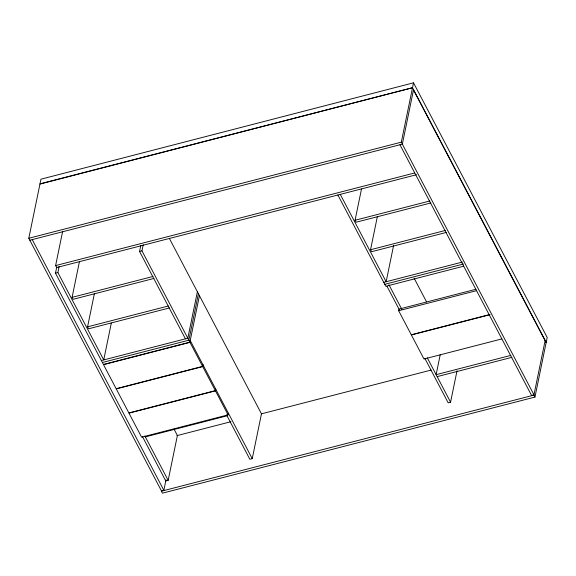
<?xml version="1.0" encoding="UTF-8"?>
<svg xmlns="http://www.w3.org/2000/svg" width="576" height="576" viewBox="0 0 576 576"><rect width="100%" height="100%" fill="white"/><g stroke="black" fill="none" stroke-linecap="round" stroke-linejoin="round"><path stroke-width="0.86" d="M166.003 479.83L163.85 490.313L161.453 490.932L28.8 238.262L40.003 183.816L412.517 87.732L413.51 82.829L40.946 179.194L39.946 184.09L412.517 87.732L546.199 342.367M416.52 174.715L56.642 267.545L55.606 265.579L62.582 231.696M199.44 295.69L189.886 342.151L103.406 364.457L55.483 273.168L56.743 267.034M111.312 323.093L103.738 359.906L57.881 272.556L59.141 266.414M153.936 278.46L73.116 299.311L72.086 297.346L79.502 261.31M169.416 307.944L88.596 328.795L87.566 326.83L94.435 293.429M185.429 338.839L139.565 251.482L140.825 245.347M189.886 342.151L141.962 250.862L143.222 244.728M197.381 291.758L187.819 338.22L101.347 360.526M198.41 293.724L188.849 340.186L102.377 362.491M190.001 342.367L103.522 364.673L116.136 388.699L202.608 366.386L190.001 342.367L190.332 340.733M142.459 436.565L165.773 480.967L168.163 480.348L177.386 435.521L174.06 429.178M202.608 366.386L202.946 364.759M202.723 366.61L116.251 388.915L128.858 412.934L215.338 390.629L202.723 366.61L203.062 364.975M215.338 390.629L215.676 388.994M215.453 390.852L128.974 413.158L141.588 437.177L228.067 414.871L215.453 390.852L215.791 389.218M228.067 414.871L228.398 413.237M226.541 414.878L249.854 459.281L252.245 458.662L261.468 413.834L169.445 238.55M430.834 202.954L356.098 222.228L355.061 220.262L361.519 188.906M446.306 232.43L371.578 251.712L370.541 249.746L377.352 216.641M399.946 144.756L531.569 395.46L533.966 394.841L401.314 142.171L412.517 87.732M413.546 89.698L402.343 144.137L29.83 240.228M393.653 245.246L386.143 281.736L340.279 194.378M489.096 314.69L411.264 334.764L398.657 310.745L398.988 309.11L475.956 289.253M440.244 354.622L436.126 374.659L510.862 355.385M424.865 358.394L448.178 402.797L450.569 402.178L457.02 370.814M533.909 395.114L161.395 491.206L162.432 493.171L534.946 397.08L533.909 395.114L545.112 340.668M534.946 397.08L547.2 337.464L413.51 82.829M28.8 238.262L401.314 142.171M55.606 265.579L414.619 172.973M55.483 273.168L57.881 272.556M139.565 251.482L141.962 250.862M355.061 220.262L429.797 200.988M72.086 297.346L152.906 276.494M370.541 249.746L445.277 230.465M87.566 326.83L168.379 305.978M383.746 282.355L462.442 262.051M384.782 284.321L463.471 264.017M463.644 266.206L385.812 286.286L337.889 194.998M398.657 310.745L476.482 290.664M490.075 314.683L411.379 334.98L423.994 359.006L501.818 338.926M145.354 436.889L227.038 415.822M176.954 435.636L230.911 421.718M261.374 413.856L431.093 370.08M437.155 376.625L511.891 357.35M413.489 89.964L546.142 342.634M414.094 278.136L426.578 301.925M388.958 284.825L401.868 309.406M427.255 357.775L450.569 402.178M386.978 286.236L399.47 310.025M190.217 340.517L252.245 458.662M144.857 435.946L168.163 480.348M32.227 239.609L163.85 490.313"/></g></svg>
